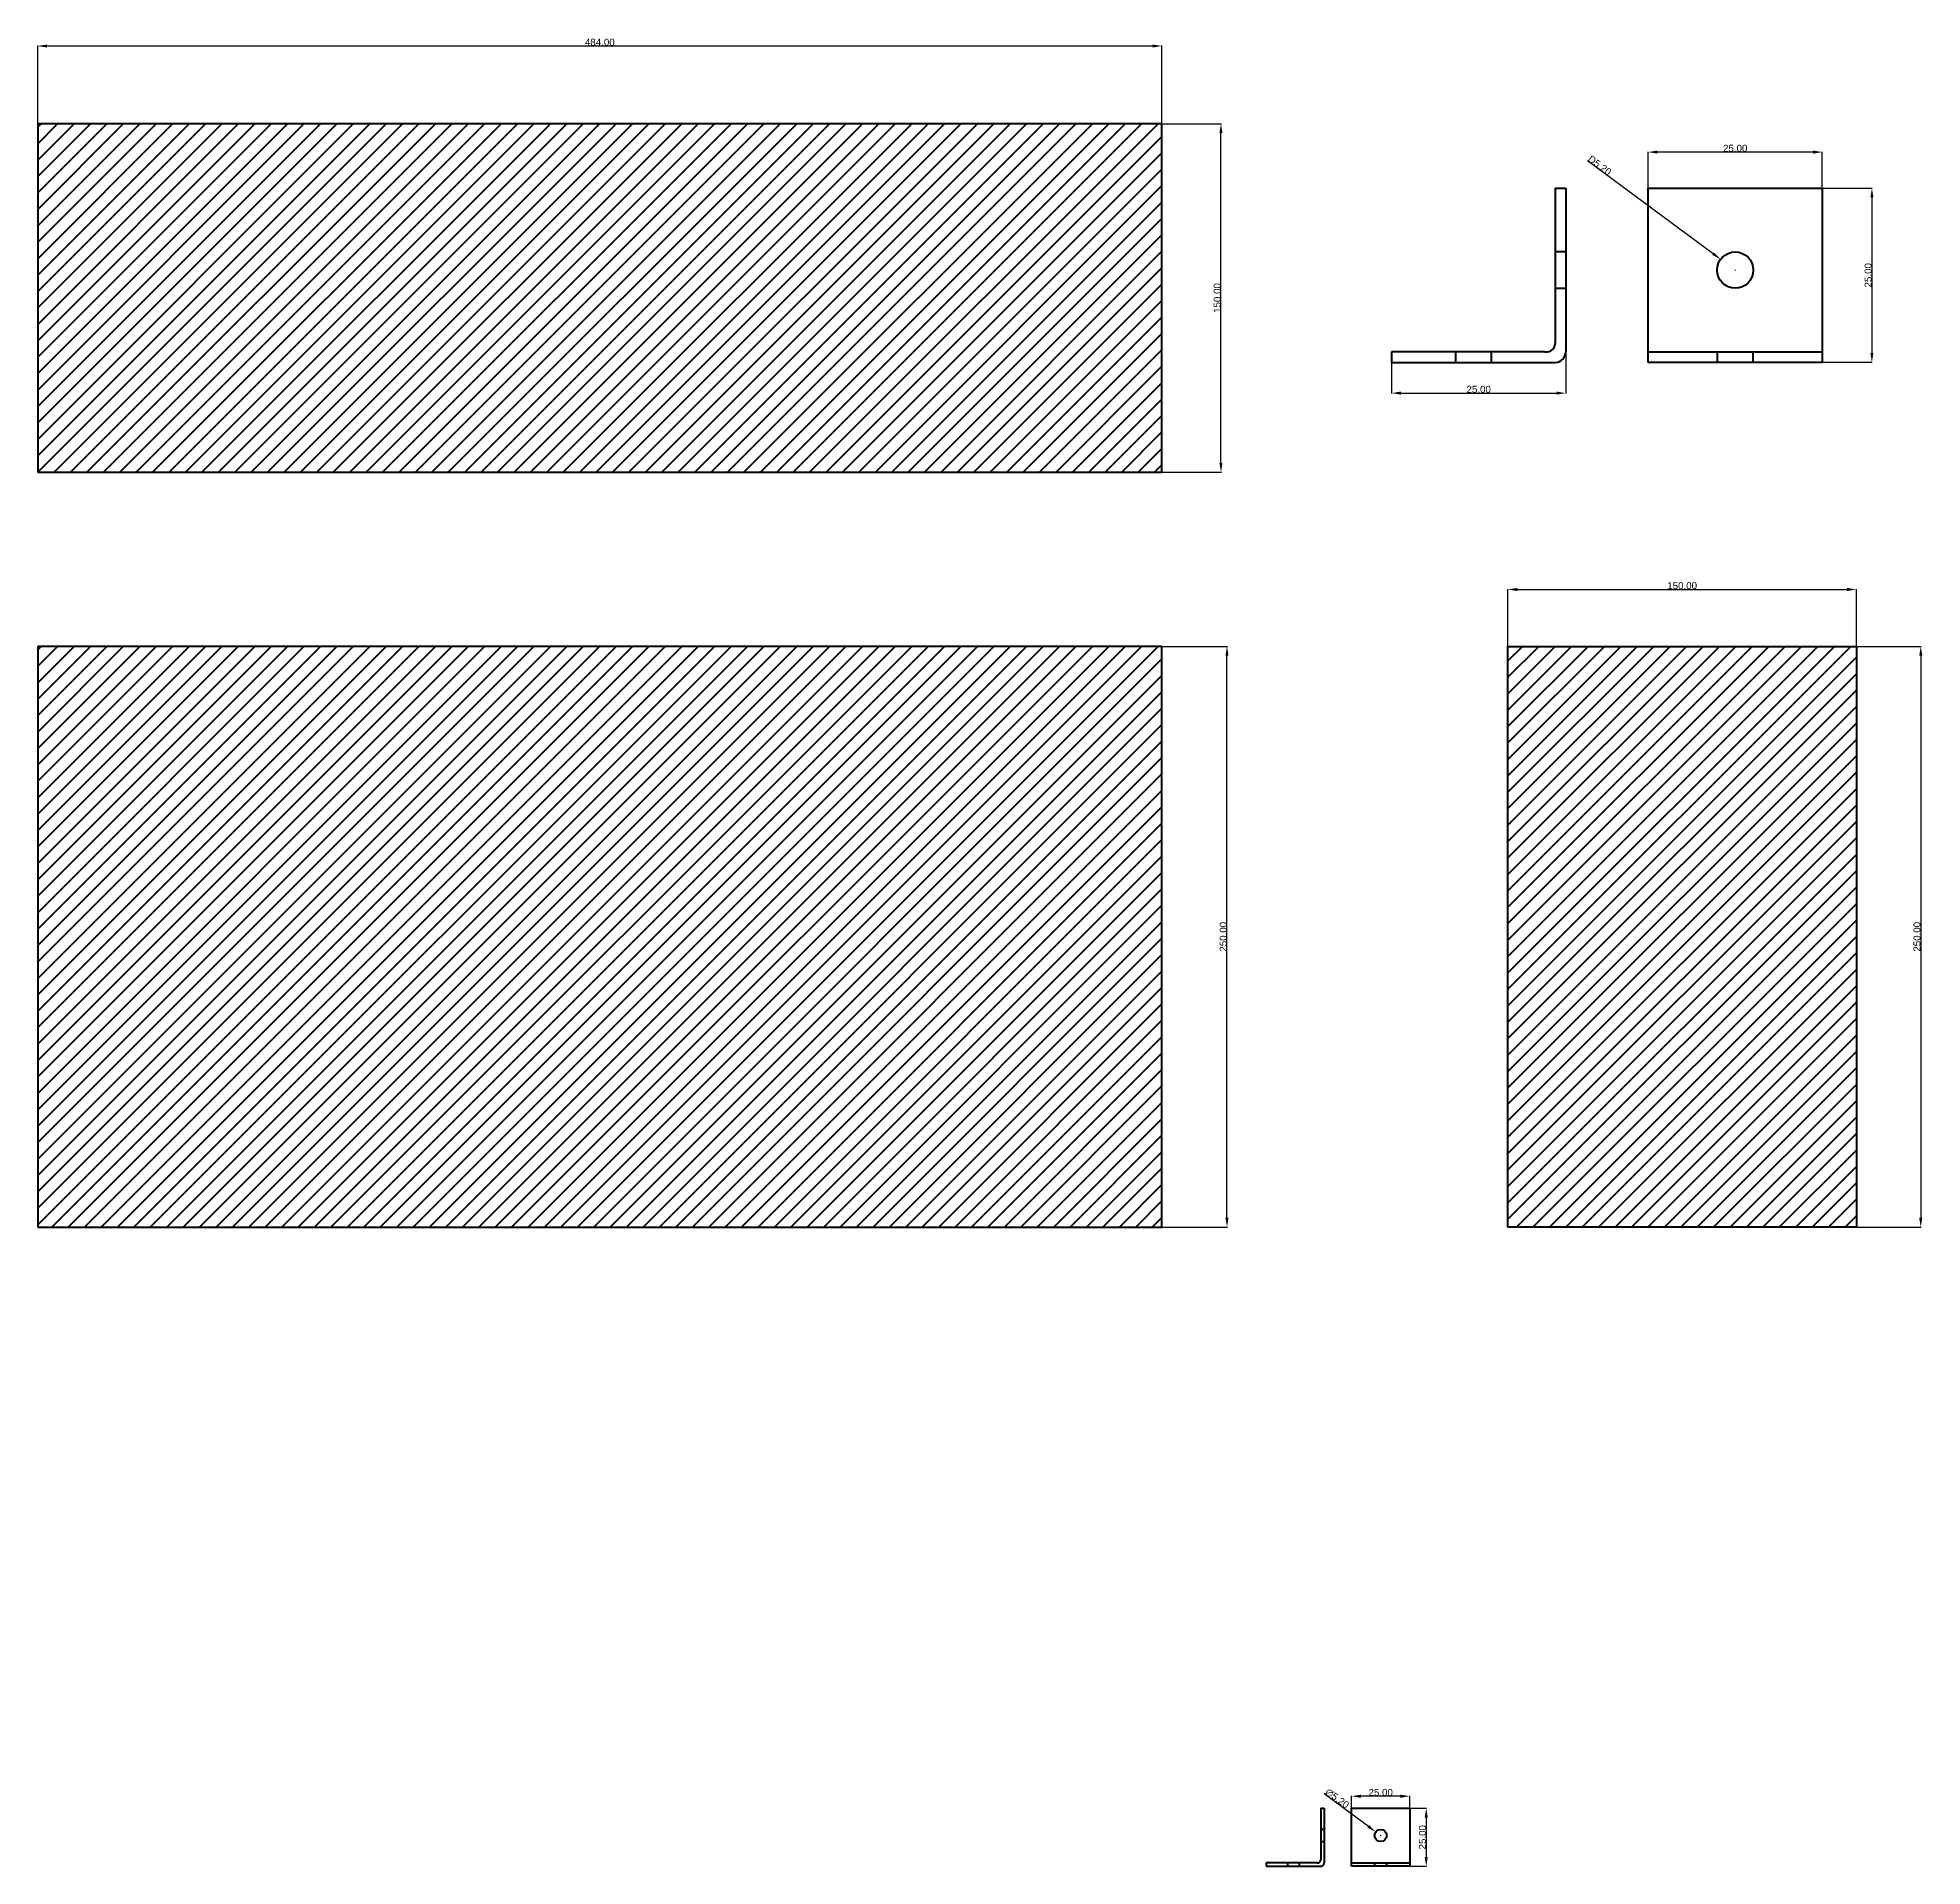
# Model space of a CAD drawing. Header units: inches. Extents: x 0 to 1487, y -600 to 187.
# Drawn here: x 0 to 811, y -600 to 187 of the extents above; entities that cross this region are included whole.
import ezdxf

# ---------------------------------------------------------------- set-up
doc = ezdxf.new("R2010")
doc.units = ezdxf.units.IN
doc.header["$MEASUREMENT"] = 0
doc.linetypes.add('HIDDEN', pattern=[9.525, 6.35, -3.175])
doc.layers.add('Layer1', color=1, linetype='Continuous', lineweight=50)
doc.styles.get("Standard").update_dxf_attribs({"font": 'Arial.ttf'})
doc.dimstyles.get("Standard").update_dxf_attribs({"dimtxt": 0.18, "dimasz": 0.18, "dimexe": 0.18, "dimexo": 0.0625, "dimgap": 0.09, "dimtad": 0, "dimtih": 1, "dimtoh": 1, "dimdec": 4, "dimzin": 0, "dimdsep": 46, "dimtxsty": 'Standard', "dimcen": 0.09, "dimadec": 0, "dimazin": 0, "dimtfac": 1, "dimtdec": 4, "dimtofl": 0, "dimtmove": 0, "dimatfit": 3, "dimfxl": 1, "dimtolj": 1, "dimtzin": 0, "dimarcsym": 0})

# ---------------------------------------------------------------- blocks, each defined once
blk = doc.blocks.new('*D18')
at = {"color": 0, "lineweight": -2, "transparency": 16777216}
for p, q in [((0, 150.06), (0, 183.65)), ((480, 183.47), (4, 183.47)), ((484, 150.06), (484, 183.65))]:
    blk.add_line(p, q, dxfattribs=at)
at = {"color": 0, "transparency": 16777216}
for points in [[(4, 184.14), (4, 182.81), (0, 183.47)], [(480, 184.14), (480, 182.81), (484, 183.47)]]:
    blk.add_solid(points, dxfattribs=at)
at = {"layer": 'Defpoints', "color": 0, "transparency": 16777216}
for p in [(0, 183.47), (0, 150), (484, 150)]:
    blk.add_point(p, dxfattribs=at)
at = {"color": 0, "transparency": 16777216, "insert": (242, 185.09), "char_height": 3, "attachment_point": 5}
blk.add_mtext('\\A1;484.00', dxfattribs=at)
blk = doc.blocks.new('*D19')
at = {"color": 0, "lineweight": -2, "transparency": 16777216}
for p, q in [((484.06, 150), (509.61, 150)), ((509.43, 4), (509.43, 146)), ((484.06, 0), (509.61, 0))]:
    blk.add_line(p, q, dxfattribs=at)
at = {"color": 0, "transparency": 16777216}
for points in [[(508.76, 146), (510.1, 146), (509.43, 150)], [(508.76, 4), (510.1, 4), (509.43, 0)]]:
    blk.add_solid(points, dxfattribs=at)
at = {"layer": 'Defpoints', "color": 0, "transparency": 16777216}
for p in [(484, 150), (509.43, 150), (484, 0)]:
    blk.add_point(p, dxfattribs=at)
at = {"color": 0, "transparency": 16777216, "insert": (507.81, 75), "char_height": 3, "attachment_point": 5, "rotation": 90}
blk.add_mtext('\\A1;150.00', dxfattribs=at)
blk = doc.blocks.new('*D20')
at = {"color": 0, "lineweight": -2, "transparency": 16777216}
for p, q in [((484.06, -75), (512.2, -75)), ((512.02, -321), (512.02, -79)), ((484.06, -325), (512.2, -325))]:
    blk.add_line(p, q, dxfattribs=at)
at = {"color": 0, "transparency": 16777216}
for points in [[(511.35, -79), (512.68, -79), (512.02, -75)], [(511.35, -321), (512.68, -321), (512.02, -325)]]:
    blk.add_solid(points, dxfattribs=at)
at = {"layer": 'Defpoints', "color": 0, "transparency": 16777216}
for p in [(484, -75), (512.02, -75), (484, -325)]:
    blk.add_point(p, dxfattribs=at)
at = {"color": 0, "transparency": 16777216, "insert": (510.39, -200), "char_height": 3, "attachment_point": 5, "rotation": 90}
blk.add_mtext('\\A1;250.00', dxfattribs=at)
blk = doc.blocks.new('*D21')
at = {"color": 0, "lineweight": -2, "transparency": 16777216}
for p, q in [((632.97, -74.94), (632.97, -50.31)), ((636.97, -50.49), (778.97, -50.49)), ((782.97, -74.94), (782.97, -50.31))]:
    blk.add_line(p, q, dxfattribs=at)
at = {"color": 0, "transparency": 16777216}
for points in [[(636.97, -49.82), (636.97, -51.16), (632.97, -50.49)], [(778.97, -49.82), (778.97, -51.16), (782.97, -50.49)]]:
    blk.add_solid(points, dxfattribs=at)
at = {"layer": 'Defpoints', "color": 0, "transparency": 16777216}
for p in [(782.97, -50.49), (632.97, -75), (782.97, -75)]:
    blk.add_point(p, dxfattribs=at)
at = {"color": 0, "transparency": 16777216, "insert": (707.97, -48.87), "char_height": 3, "attachment_point": 5}
blk.add_mtext('\\A1;150.00', dxfattribs=at)
blk = doc.blocks.new('*D22')
at = {"color": 0, "lineweight": -2, "transparency": 16777216}
for p, q in [((783.03, -75), (810.88, -75)), ((810.7, -79), (810.7, -321)), ((783.03, -325), (810.88, -325))]:
    blk.add_line(p, q, dxfattribs=at)
at = {"color": 0, "transparency": 16777216}
for points in [[(810.03, -79), (811.37, -79), (810.7, -75)], [(810.03, -321), (811.37, -321), (810.7, -325)]]:
    blk.add_solid(points, dxfattribs=at)
at = {"layer": 'Defpoints', "color": 0, "transparency": 16777216}
for p in [(782.97, -75), (782.97, -325), (810.7, -325)]:
    blk.add_point(p, dxfattribs=at)
at = {"color": 0, "transparency": 16777216, "insert": (809.08, -200), "char_height": 3, "attachment_point": 5, "rotation": 90}
blk.add_mtext('\\A1;250.00', dxfattribs=at)
blk = doc.blocks.new('*D35')
at = {"color": 0, "lineweight": -2, "transparency": 16777216}
for p, q in [((565.68, -575.14), (565.68, -569.84)), ((586.68, -570.02), (569.68, -570.02)), ((590.68, -575.14), (590.68, -569.84))]:
    blk.add_line(p, q, dxfattribs=at)
at = {"color": 0, "transparency": 16777216}
for points in [[(569.68, -569.36), (569.68, -570.69), (565.68, -570.02)], [(586.68, -569.36), (586.68, -570.69), (590.68, -570.02)]]:
    blk.add_solid(points, dxfattribs=at)
at = {"layer": 'Defpoints', "color": 0, "transparency": 16777216}
for p in [(565.68, -570.02), (565.68, -575.2), (590.68, -575.2)]:
    blk.add_point(p, dxfattribs=at)
at = {"color": 0, "transparency": 16777216, "insert": (578.18, -568.4), "char_height": 3, "attachment_point": 5}
blk.add_mtext('\\A1;25.00', dxfattribs=at)
blk = doc.blocks.new('*D36')
at = {"color": 0, "lineweight": -2, "transparency": 16777216}
for p, q in [((590.74, -575.2), (597.98, -575.2)), ((597.8, -579.2), (597.8, -596.2)), ((590.74, -600.2), (597.98, -600.2))]:
    blk.add_line(p, q, dxfattribs=at)
at = {"color": 0, "transparency": 16777216}
for points in [[(597.13, -579.2), (598.47, -579.2), (597.8, -575.2)], [(597.13, -596.2), (598.47, -596.2), (597.8, -600.2)]]:
    blk.add_solid(points, dxfattribs=at)
at = {"layer": 'Defpoints', "color": 0, "transparency": 16777216}
for p in [(590.68, -575.2), (590.68, -600.2), (597.8, -600.2)]:
    blk.add_point(p, dxfattribs=at)
at = {"color": 0, "transparency": 16777216, "insert": (596.18, -587.7), "char_height": 3, "attachment_point": 5, "rotation": 90}
blk.add_mtext('\\A1;25.00', dxfattribs=at)
blk = doc.blocks.new('*D37')
at = {"color": 0, "lineweight": -2, "transparency": 16777216}
for p, q in [((572.87, -583.03), (553.9, -569.03)), ((578.09, -586.95), (578.27, -586.95)), ((578.18, -587.04), (578.18, -586.86))]:
    blk.add_line(p, q, dxfattribs=at)
at = {"color": 0, "transparency": 16777216}
blk.add_solid([(573.26, -582.5), (572.47, -583.57), (576.09, -585.41)], dxfattribs=at)
at = {"layer": 'Defpoints', "color": 0, "transparency": 16777216}
for p in [(576.09, -585.41), (580.27, -588.5)]:
    blk.add_point(p, dxfattribs=at)
at = {"color": 0, "transparency": 16777216, "insert": (559.43, -570.99), "char_height": 3, "attachment_point": 5, "rotation": 323.56876}
blk.add_mtext('\\A1;∅5.20', dxfattribs=at)
blk = doc.blocks.new('*D43')
at = {"color": 0, "lineweight": -2, "transparency": 16777216}
for p, q in [((693.33, 122.34), (693.33, 137.99)), ((768.31, 122.34), (768.31, 137.99)), ((764.31, 137.81), (697.33, 137.81))]:
    blk.add_line(p, q, dxfattribs=at)
at = {"color": 0, "transparency": 16777216}
for points in [[(697.33, 138.48), (697.33, 137.14), (693.33, 137.81)], [(764.31, 138.48), (764.31, 137.14), (768.31, 137.81)]]:
    blk.add_solid(points, dxfattribs=at)
at = {"layer": 'Defpoints', "color": 0, "transparency": 16777216}
for p in [(693.33, 137.81), (693.33, 122.28), (768.31, 122.28)]:
    blk.add_point(p, dxfattribs=at)
at = {"color": 0, "transparency": 16777216, "insert": (730.82, 139.43), "char_height": 3, "attachment_point": 5}
blk.add_mtext('\\A1;25.00', dxfattribs=at)
blk = doc.blocks.new('*D44')
at = {"color": 0, "lineweight": -2, "transparency": 16777216}
for p, q in [((768.37, 122.28), (789.85, 122.28)), ((789.67, 118.28), (789.67, 51.3)), ((768.37, 47.3), (789.85, 47.3))]:
    blk.add_line(p, q, dxfattribs=at)
at = {"color": 0, "transparency": 16777216}
for points in [[(789.01, 118.28), (790.34, 118.28), (789.67, 122.28)], [(789.01, 51.3), (790.34, 51.3), (789.67, 47.3)]]:
    blk.add_solid(points, dxfattribs=at)
at = {"layer": 'Defpoints', "color": 0, "transparency": 16777216}
for p in [(768.31, 122.28), (768.31, 47.3), (789.67, 47.3)]:
    blk.add_point(p, dxfattribs=at)
at = {"color": 0, "transparency": 16777216, "insert": (788.05, 84.79), "char_height": 3, "attachment_point": 5, "rotation": 90}
blk.add_mtext('\\A1;25.00', dxfattribs=at)
blk = doc.blocks.new('*D45')
at = {"color": 0, "lineweight": -2, "transparency": 16777216}
for p, q in [((721.33, 94.04), (667.18, 134.01)), ((730.73, 87.04), (730.91, 87.04)), ((730.82, 86.95), (730.82, 87.13))]:
    blk.add_line(p, q, dxfattribs=at)
at = {"color": 0, "transparency": 16777216}
blk.add_solid([(721.72, 94.58), (720.93, 93.51), (724.54, 91.67)], dxfattribs=at)
at = {"layer": 'Defpoints', "color": 0, "transparency": 16777216}
for p in [(724.54, 91.67), (737.09, 82.41)]:
    blk.add_point(p, dxfattribs=at)
at = {"color": 0, "transparency": 16777216, "insert": (672.5, 132.09), "char_height": 3, "attachment_point": 5, "rotation": 323.56876}
blk.add_mtext('\\A1;D5.20', dxfattribs=at)
blk = doc.blocks.new('*D46')
at = {"color": 0, "lineweight": -2, "transparency": 16777216}
for p, q in [((657.88, 51.73), (657.88, 33.87)), ((582.9, 47.23), (582.9, 33.87)), ((586.9, 34.05), (653.88, 34.05))]:
    blk.add_line(p, q, dxfattribs=at)
at = {"color": 0, "transparency": 16777216}
for points in [[(586.9, 34.71), (586.9, 33.38), (582.9, 34.05)], [(653.88, 34.71), (653.88, 33.38), (657.88, 34.05)]]:
    blk.add_solid(points, dxfattribs=at)
at = {"layer": 'Defpoints', "color": 0, "transparency": 16777216}
for p in [(657.88, 51.8), (582.9, 47.3), (657.88, 34.05)]:
    blk.add_point(p, dxfattribs=at)
at = {"color": 0, "transparency": 16777216, "insert": (620.39, 35.67), "char_height": 3, "attachment_point": 5}
blk.add_mtext('\\A1;25.00', dxfattribs=at)

msp = doc.modelspace()

# ---------------------------------------------------------------- hatches: boundary and pattern name
at = {"layer": 'Layer1'}
h = msp.add_hatch(dxfattribs=at)
h.set_pattern_fill('ANSI31', color=256, scale=40)
h.paths.add_polyline_path([(484, 150), (0, 150), (0, 0), (484, 0)])
h = msp.add_hatch(dxfattribs=at)
h.set_pattern_fill('ANSI31', color=256, scale=40)
h.set_pattern_definition([(45, (-7e-14, -225), (-3.535534, 3.535534), [])])
h.paths.add_polyline_path([(0, -325), (484, -325), (484, -75), (0, -75)])
h = msp.add_hatch(dxfattribs=at)
h.set_pattern_fill('ANSI31', color=256, scale=40)
h.paths.add_polyline_path([(782.968, -75), (632.968, -75), (632.968, -325), (782.968, -325)])

# ---------------------------------------------------------------- linework, layer by layer
for p, q in [((484, 150), (0, 150)), ((0, 150), (0, 0)), ((484, 0), (484, 150)), ((653.377, 122.277), (653.377, 56.294)), ((653.377, 122.277), (657.876, 122.277)), ((657.876, 122.277), (657.876, 51.795)), ((693.328, 47.296), (693.328, 122.277)), ((693.328, 122.277), (768.309, 122.277)), ((768.309, 122.277), (768.309, 47.296)), ((648.879, 51.795), (582.895, 51.795)), ((582.895, 51.795), (582.895, 47.296)), ((693.328, 51.795), (768.309, 51.795)), ((582.895, 47.296), (653.377, 47.296)), ((768.309, 47.296), (693.328, 47.296)), ((0, 0), (484, 0)), ((484, -75), (0, -75)), ((0, -75), (0, -325)), ((484, -325), (484, -75)), ((632.968, -75), (782.968, -75)), ((632.968, -325), (632.968, -75)), ((782.968, -75), (782.968, -325)), ((0, -325), (484, -325)), ((782.968, -325), (632.968, -325)), ((552.357, -575.201), (552.357, -597.201)), ((552.357, -575.201), (553.857, -575.201)), ((553.857, -575.201), (553.857, -598.701)), ((565.677, -600.201), (565.677, -575.201)), ((565.677, -575.201), (590.677, -575.201)), ((590.677, -575.201), (590.677, -600.201)), ((550.857, -598.701), (528.857, -598.701)), ((528.857, -598.701), (528.857, -600.201)), ((528.857, -600.201), (552.357, -600.201)), ((565.677, -598.701), (590.677, -598.701)), ((590.677, -600.201), (565.677, -600.201))]:
    msp.add_line(p, q, dxfattribs=at)
at = {"layer": 'Layer1', "linetype": 'HIDDEN', "ltscale": 0.04}
for p, q in [((657.876, 94.834), (653.377, 94.834)), ((653.377, 79.238), (657.876, 79.238)), ((610.338, 51.795), (610.338, 47.296)), ((625.934, 47.296), (625.934, 51.795)), ((723.02, 51.795), (723.02, 47.296)), ((738.616, 47.296), (738.616, 51.795)), ((553.857, -584.351), (552.357, -584.351)), ((552.357, -589.551), (553.857, -589.551)), ((538.007, -598.701), (538.007, -600.201)), ((543.207, -600.201), (543.207, -598.701)), ((575.577, -598.701), (575.577, -600.201)), ((580.777, -600.201), (580.777, -598.701))]:
    msp.add_line(p, q, dxfattribs=at)
at = {"layer": 'Layer1'}
for centre, radius in [((730.818, 87.036), 7.798), ((578.177, -586.951), 2.6)]:
    msp.add_circle(centre, radius, dxfattribs=at)
for centre, radius, start, end in [((649.446, 55.726), 3.972, 261.786266, 8.213734), ((653.377, 51.795), 4.499, 270, 0), ((551.046, -597.391), 1.324, 261.786266, 8.213734), ((552.357, -598.701), 1.5, 270, 0)]:
    msp.add_arc(centre, radius, start, end, dxfattribs=at)

# ---------------------------------------------------------------- dimensions: what is measured, and where the dimension line sits
for base, p1, p2, override, picture, middle in [((0, 183.473), (484, 150), (0, 150), {"dimtxt": 3, "dimasz": 4, "dimtad": 1, "dimtoh": 0, "dimdec": 2, "dimtix": 1, "dimatfit": 0}, '*D18', (242, 185.094)), ((782.968, -50.491), (632.968, -75), (782.968, -75), {"dimtxt": 3, "dimasz": 4, "dimtad": 1, "dimtih": 0, "dimtoh": 0, "dimdec": 2, "dimtix": 1, "dimatfit": 0}, '*D21', (707.968, -48.87))]:
    dim = msp.add_linear_dim(base=base, p1=p1, p2=p2, dimstyle='Standard', override=override)
    dim.commit()
    dim.dimension.update_dxf_attribs({"geometry": picture, "text_midpoint": middle})
for base, p1, p2, picture, middle in [((509.432, 150), (484, 0), (484, 150), '*D19', (507.81, 75)), ((512.016, -75), (484, -325), (484, -75), '*D20', (510.395, -200)), ((810.701, -325), (782.968, -75), (782.968, -325), '*D22', (809.079, -200)), ((597.801, -600.201), (590.677, -575.201), (590.677, -600.201), '*D36', (596.179, -587.701))]:
    dim = msp.add_linear_dim(base=base, p1=p1, p2=p2, angle=90, dimstyle='Standard', override={"dimtxt": 3, "dimasz": 4, "dimtad": 1, "dimtih": 0, "dimtoh": 0, "dimdec": 2, "dimtix": 1, "dimatfit": 0})
    dim.commit()
    dim.dimension.update_dxf_attribs({"geometry": picture, "text_midpoint": middle})
dim = msp.add_aligned_dim(p1=(768.309, 122.277), p2=(693.328, 122.277), distance=-15.534, text='25.00', dimstyle='Standard', override={"dimtxt": 3, "dimasz": 4, "dimtad": 1, "dimtih": 0, "dimtoh": 0, "dimdec": 2, "dimtix": 1, "dimatfit": 0})
dim.commit()
dim.dimension.update_dxf_attribs({"geometry": '*D43', "text_midpoint": (730.818, 139.433)})
dim = msp.add_diameter_dim_2p(p1=(737.092, 82.405), p2=(724.544, 91.667), text='D5.20', dimstyle='Standard', override={"dimtxt": 3, "dimasz": 4, "dimtad": 1, "dimtoh": 0, "dimdec": 2, "dimtix": 1, "dimatfit": 0})
dim.commit()
dim.dimension.update_dxf_attribs({"geometry": '*D45', "text_midpoint": (671.542, 130.789), "dimtype": 163})
dim = msp.add_linear_dim(base=(789.673, 47.296), p1=(768.309, 122.277), p2=(768.309, 47.296), angle=90, text='25.00', dimstyle='Standard', override={"dimtxt": 3, "dimasz": 4, "dimtad": 1, "dimtih": 0, "dimtoh": 0, "dimdec": 2, "dimtix": 1, "dimatfit": 0})
dim.commit()
dim.dimension.update_dxf_attribs({"geometry": '*D44', "text_midpoint": (788.051, 84.787)})
dim = msp.add_linear_dim(base=(657.876, 34.045), p1=(582.895, 47.296), p2=(657.876, 51.795), text='25.00', dimstyle='Standard', override={"dimtxt": 3, "dimasz": 4, "dimtad": 1, "dimtih": 0, "dimtoh": 0, "dimdec": 2, "dimtix": 1, "dimatfit": 0})
dim.commit()
dim.dimension.update_dxf_attribs({"geometry": '*D46', "text_midpoint": (620.386, 35.667)})
dim = msp.add_diameter_dim_2p(p1=(580.269, -588.495), p2=(576.086, -585.407), dimstyle='Standard', override={"dimtxt": 3, "dimasz": 4, "dimtad": 1, "dimtoh": 0, "dimdec": 2, "dimtix": 1, "dimatfit": 0})
dim.commit()
dim.dimension.update_dxf_attribs({"geometry": '*D37', "text_midpoint": (558.413, -572.364), "dimtype": 163})
dim = msp.add_aligned_dim(p1=(590.677, -575.201), p2=(565.677, -575.201), distance=-5.179, dimstyle='Standard', override={"dimtxt": 3, "dimasz": 4, "dimtad": 1, "dimjust": 0, "dimtoh": 0, "dimdec": 2, "dimlunit": 2, "dimtix": 1, "dimtmove": 0, "dimatfit": 0})
dim.commit()
dim.dimension.update_dxf_attribs({"geometry": '*D35', "text_midpoint": (578.177, -568.4)})

doc.saveas('drawing.dxf')
